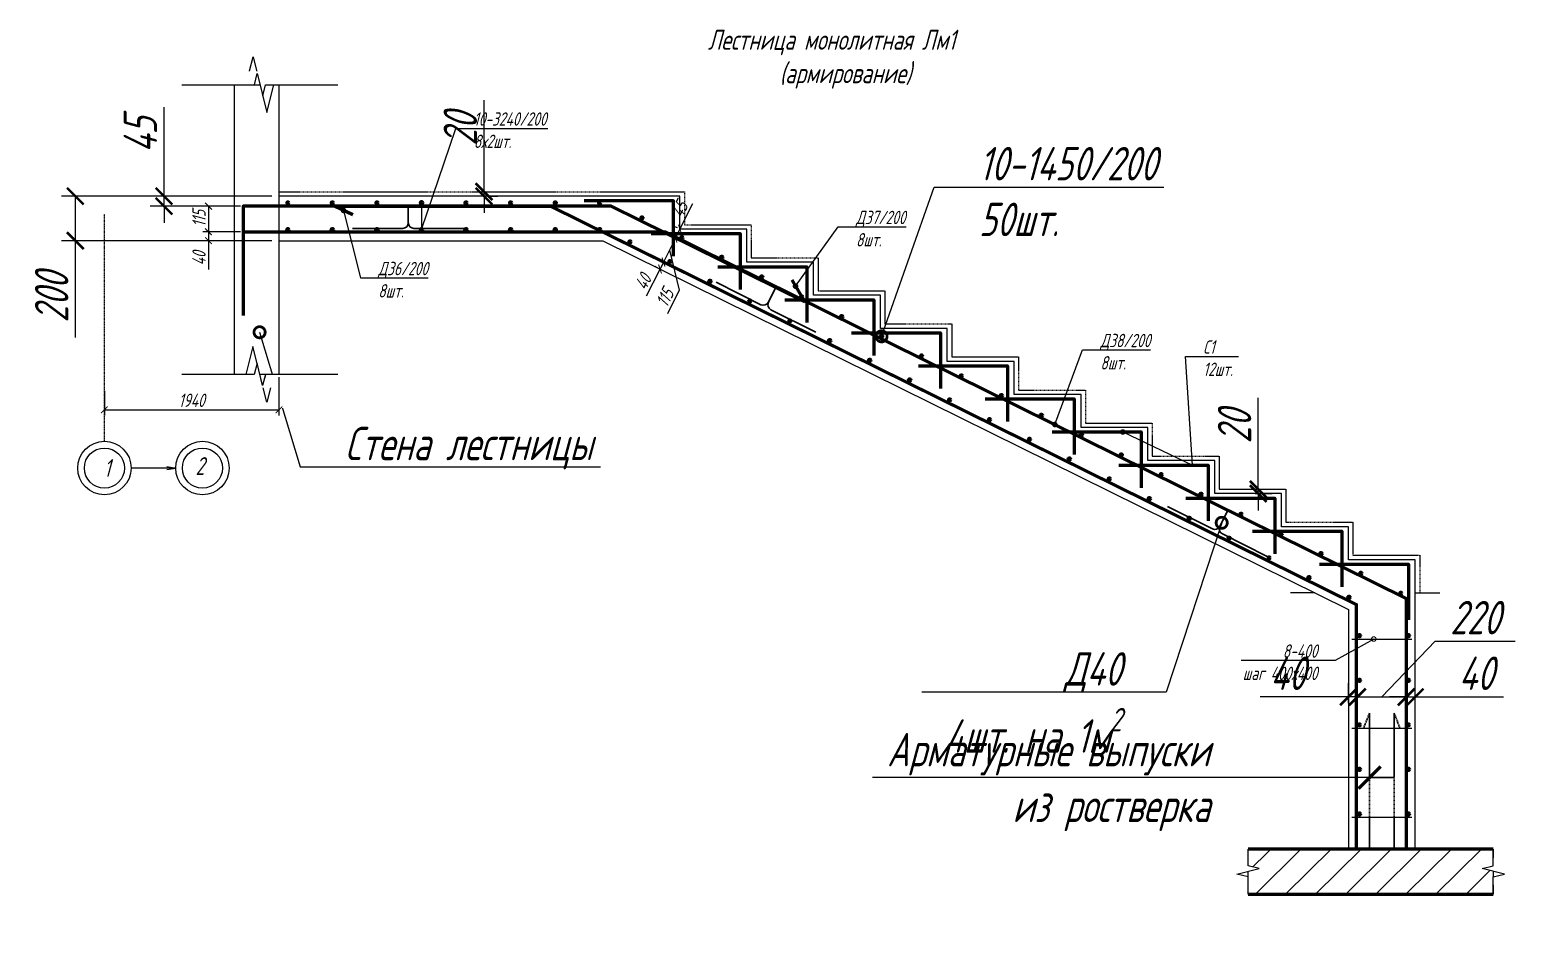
# Model space of a CAD drawing. Header units: millimetres. Extents: x 645 to 249636, y -127504 to 76561.
# Drawn here: x 190345 to 197013, y -44510 to -40406 of the extents above; entities that cross this region are included whole.
import ezdxf
from ezdxf import colors
from ezdxf.entities.mleader import LeaderData, LeaderLine
from ezdxf.math import Vec2, Vec3

# ---------------------------------------------------------------- set-up
doc = ezdxf.new("R2010")
doc.units = ezdxf.units.MM
doc.linetypes.add('Штриховая', pattern=[6, 4, -2])
doc.linetypes.add('Штрихпунктирная', pattern=[11, 6, -2, 1, -2])
doc.layers.get('Defpoints').update_dxf_attribs({"color": 8})
for name, color, linetype, lineweight in [('Обозначение', 94, 'Continuous', 25), ('Обозначения', 82, 'Continuous', 25), ('Обозначения @ 20', 82, 'Continuous', 25), ('Обозначения @ 50', 82, 'Continuous', 25), ('Основная', 7, 'Continuous', 60), ('размер', 202, 'Continuous', 15), ('Фундамент', 6, 'Continuous', 60)]:
    doc.layers.add(name, color=color, linetype=linetype, lineweight=lineweight)
doc.styles.get("Standard").update_dxf_attribs({"font": 'simplex.shx', "width": 0.7, "oblique": 15, "height": 3})
doc.dimstyles.new('Default', dxfattribs={"dimtxt": 3, "dimasz": 1.5, "dimexe": 1.25, "dimexo": 0.625, "dimtad": 1, "dimdec": 0, "dimtxsty": 'Standard', "dimblk": 'ARCHTICK', "dimcen": 2.5, "dimadec": 0, "dimazin": 0, "dimtfac": 1, "dimtdec": 0, "dimtmove": 0, "dimatfit": 3, "dimfxl": 1, "dimarcsym": 0})

# ---------------------------------------------------------------- blocks, each defined once
blk = doc.blocks.new('_DotSmall')
at = {"color": 0, "linetype": 'ByBlock', "const_width": 0.5}
blk.add_lwpolyline([(-0.0625, 0, 1), (0.0625, 0, 1)], format="xyb", close=True, dxfattribs=at)
blk = doc.blocks.new('*U334')
at = {"layer": 'Основная'}
blk.add_circle((40, 10), 5, dxfattribs=at)
blk = doc.blocks.new('*U335')
at = {"layer": 'Основная', "color": 0, "linetype": 'ByBlock', "lineweight": -2, "transparency": 16777216}
for p in [(191463.9, -41192.9), (191663.9, -41192.9), (191863.9, -41192.9), (192063.9, -41192.9), (192263.9, -41192.9), (192463.9, -41192.9), (192663.9, -41192.9), (192863.9, -41192.9)]:
    blk.add_blockref('*U334', p, dxfattribs=at)
for p, rotation in [((193052.6, -41241.4), 333.690162188531), ((193231.9, -41330.1), 333.690162188531), ((193411.1, -41418.7), 333.690162188531), ((193590.4, -41507.3), 333.690162188531), ((193769.7, -41596), 333.690162188531), ((193949, -41684.6), 333.690162188531), ((194128.3, -41773.3), 333.690162188531), ((194307.5, -41861.9), 333.690162188531), ((194486.8, -41950.6), 333.690162188531), ((194666.1, -42039.2), 333.690162188531), ((194845.4, -42127.9), 333.690162188531), ((195024.7, -42216.5), 333.690162188531), ((195204, -42305.1), 333.690162188531), ((195383.2, -42393.8), 333.690162188531), ((195562.5, -42482.4), 333.690162188531), ((195741.8, -42571.1), 333.690162188531), ((195921.1, -42659.7), 333.690162188531), ((196100.4, -42748.4), 333.690162188531), ((196279.6, -42837), 333.690162188531), ((196458.9, -42925.7), 333.690162188531), ((196523.8, -43085.3), 270), ((196523.8, -43285.3), 270), ((196523.8, -43485.3), 270), ((196523.8, -43685.3), 270), ((196523.8, -43885.3), 270)]:
    blk.add_blockref('*U334', p, dxfattribs=dict(at, rotation=rotation))
blk = doc.blocks.new('*U336')
at = {"layer": 'Основная'}
blk.add_circle((40, 10), 5, dxfattribs=at)
blk = doc.blocks.new('*U337')
at = {"layer": 'Основная', "color": 0, "linetype": 'ByBlock', "lineweight": -2, "transparency": 16777216}
for p in [(191463.9, -41312.9), (191663.9, -41312.9), (191863.9, -41312.9), (192063.9, -41312.9), (192263.9, -41312.9), (192463.9, -41312.9), (192663.9, -41312.9), (192863.9, -41312.9)]:
    blk.add_blockref('*U336', p, dxfattribs=at)
for p, rotation in [((192999.4, -41349), 333.6901621885309), ((193178.7, -41437.6), 333.6901621885309), ((193357.9, -41526.3), 333.6901621885309), ((193537.2, -41614.9), 333.6901621885309), ((193716.5, -41703.6), 333.6901621885309), ((193895.8, -41792.2), 333.6901621885309), ((194075.1, -41880.8), 333.6901621885309), ((194254.4, -41969.5), 333.6901621885309), ((194433.6, -42058.1), 333.6901621885309), ((194612.9, -42146.8), 333.6901621885309), ((194792.2, -42235.4), 333.6901621885309), ((194971.5, -42324.1), 333.6901621885309), ((195150.8, -42412.7), 333.6901621885309), ((195330, -42501.4), 333.6901621885309), ((195509.3, -42590), 333.6901621885309), ((195688.6, -42678.7), 333.6901621885309), ((195867.9, -42767.3), 333.6901621885309), ((196047.2, -42855.9), 333.6901621885309), ((196226.5, -42944.6), 333.6901621885309), ((196303.8, -43085.3), 270.0000000010414), ((196303.8, -43285.3), 270.0000000010414), ((196303.8, -43485.3), 270.0000000010414), ((196303.8, -43685.3), 270.0000000010414), ((196303.8, -43885.3), 270.0000000010414)]:
    blk.add_blockref('*U336', p, dxfattribs=dict(at, rotation=rotation))
blk = doc.blocks.new('_ArchTick')
at = {"color": 0, "linetype": 'ByBlock', "const_width": 0.15}
blk.add_lwpolyline([(-0.5, -0.5), (0.5, 0.5)], dxfattribs=at)
blk = doc.blocks.new('*D338')
at = {"layer": 'Defpoints', "color": 0, "transparency": 16777216}
for p in [(192378.7, -41132.9), (192384.3, -41132.9), (192378.7, -41152.9)]:
    blk.add_point(p, dxfattribs=at)
at = {"layer": 'Обозначение', "color": 0, "lineweight": -2, "transparency": 16777216}
for p, q in [((192384.3, -41132.9), (192384.3, -40722.9)), ((192384.3, -41152.9), (192384.3, -41132.9)), ((192410, -41132.9), (192446.8, -41132.9)), ((192384.3, -41152.9), (192384.3, -41227.9)), ((192410, -41152.9), (192446.8, -41152.9))]:
    blk.add_line(p, q, dxfattribs=at)
at = {"layer": 'Обозначение', "color": 0, "lineweight": -2, "transparency": 16777216, "xscale": 75, "yscale": 75, "zscale": 75}
for p, rotation in [((192384.3, -41132.9), 270), ((192384.3, -41152.9), 90)]:
    blk.add_blockref('_ArchTick', p, dxfattribs=dict(at, rotation=rotation))
at = {"layer": 'Обозначение', "color": 0, "transparency": 16777216, "insert": (192278, -40852.9), "char_height": 150, "attachment_point": 5, "rotation": 90}
blk.add_mtext('20', dxfattribs=at)
blk = doc.blocks.new('*D339')
at = {"layer": 'Defpoints', "color": 0, "transparency": 16777216}
for p in [(190948, -41152.9), (191303.9, -41197.9), (191463.9, -41152.9)]:
    blk.add_point(p, dxfattribs=at)
at = {"layer": 'Обозначение', "color": 0, "lineweight": -2, "transparency": 16777216}
for p, q in [((190948, -41152.9), (190948, -40753.6)), ((191432.7, -41152.9), (190885.5, -41152.9)), ((191272.7, -41197.9), (190885.5, -41197.9)), ((190948, -41197.9), (190948, -41152.9)), ((190948, -41197.9), (190948, -41272.9))]:
    blk.add_line(p, q, dxfattribs=at)
at = {"layer": 'Обозначение', "color": 0, "lineweight": -2, "transparency": 16777216, "xscale": 75, "yscale": 75, "zscale": 75}
for p, rotation in [((190948, -41152.9), 270), ((190948, -41197.9), 90)]:
    blk.add_blockref('_ArchTick', p, dxfattribs=dict(at, rotation=rotation))
at = {"layer": 'Обозначение', "color": 0, "transparency": 16777216, "insert": (190841.8, -40878.3), "char_height": 150, "attachment_point": 5, "rotation": 90}
blk.add_mtext('45', dxfattribs=at)
blk = doc.blocks.new('*D340')
at = {"layer": 'Defpoints', "color": 0, "transparency": 16777216}
for p in [(191463.9, -41152.9), (190550, -41352.9), (191463.9, -41352.9)]:
    blk.add_point(p, dxfattribs=at)
at = {"layer": 'Обозначение', "color": 0, "lineweight": -2, "transparency": 16777216}
for p, q in [((191432.7, -41152.9), (190487.5, -41152.9)), ((190550, -41152.9), (190550, -41352.9)), ((191432.7, -41352.9), (190487.5, -41352.9)), ((190550, -41352.9), (190550, -41787.9))]:
    blk.add_line(p, q, dxfattribs=at)
at = {"layer": 'Обозначение', "color": 0, "lineweight": -2, "transparency": 16777216, "xscale": 75, "yscale": 75, "zscale": 75}
for p, rotation in [((190550, -41152.9), 90), ((190550, -41352.9), 270)]:
    blk.add_blockref('_ArchTick', p, dxfattribs=dict(at, rotation=rotation))
at = {"layer": 'Обозначение', "color": 0, "transparency": 16777216, "insert": (190443.7, -41607.9), "char_height": 150, "attachment_point": 5, "rotation": 90}
blk.add_mtext('200', dxfattribs=at)
blk = doc.blocks.new('*D341')
at = {"layer": 'Defpoints', "color": 0, "transparency": 16777216}
for p in [(196263.8, -43400.2), (196263.8, -43459.1), (196303.8, -43459.1)]:
    blk.add_point(p, dxfattribs=at)
at = {"layer": 'Обозначение', "color": 0, "lineweight": -2, "transparency": 16777216}
for p, q in [((196263.8, -43427.9), (196263.8, -43337.7)), ((196303.8, -43427.9), (196303.8, -43337.7)), ((196263.8, -43400.2), (195867.2, -43400.2)), ((196303.8, -43400.2), (196263.8, -43400.2)), ((196303.8, -43400.2), (196378.8, -43400.2))]:
    blk.add_line(p, q, dxfattribs=at)
at = {"layer": 'Обозначение', "color": 0, "lineweight": -2, "transparency": 16777216, "xscale": 75, "yscale": 75, "zscale": 75}
blk.add_blockref('_ArchTick', (196263.8, -43400.2), dxfattribs=at)
at = {"layer": 'Обозначение', "color": 0, "lineweight": -2, "transparency": 16777216, "xscale": 75, "yscale": 75, "zscale": 75, "rotation": 180}
blk.add_blockref('_ArchTick', (196303.8, -43400.2), dxfattribs=at)
at = {"layer": 'Обозначение', "color": 0, "transparency": 16777216, "insert": (195990.5, -43293.9), "char_height": 150, "attachment_point": 5}
blk.add_mtext('40', dxfattribs=at)
blk = doc.blocks.new('*D342')
at = {"layer": 'Defpoints', "color": 0, "transparency": 16777216}
for p in [(196303.8, -43400.2), (196523.8, -43400.2), (196523.8, -43400.2)]:
    blk.add_point(p, dxfattribs=at)
at = {"layer": 'Обозначение', "color": 0, "lineweight": -2, "transparency": 16777216}
for p, q in [((196413.8, -43400.2), (196653, -43150.4)), ((196653, -43150.4), (197013, -43150.4)), ((196303.8, -43368.9), (196303.8, -43337.7)), ((196523.8, -43368.9), (196523.8, -43337.7)), ((196303.8, -43400.2), (196523.8, -43400.2))]:
    blk.add_line(p, q, dxfattribs=at)
at = {"layer": 'Обозначение', "color": 0, "lineweight": -2, "transparency": 16777216, "xscale": 75, "yscale": 75, "zscale": 75, "rotation": 180}
blk.add_blockref('_ArchTick', (196303.8, -43400.2), dxfattribs=at)
at = {"layer": 'Обозначение', "color": 0, "lineweight": -2, "transparency": 16777216, "xscale": 75, "yscale": 75, "zscale": 75}
blk.add_blockref('_ArchTick', (196523.8, -43400.2), dxfattribs=at)
at = {"layer": 'Обозначение', "color": 0, "transparency": 16777216, "insert": (196833, -43044.1), "char_height": 150, "attachment_point": 5}
blk.add_mtext('220', dxfattribs=at)
blk = doc.blocks.new('*D343')
at = {"layer": 'Defpoints', "color": 0, "transparency": 16777216}
for p in [(196563.8, -43400.2), (196523.8, -43505.3), (196563.8, -43505.3)]:
    blk.add_point(p, dxfattribs=at)
at = {"layer": 'Обозначение', "color": 0, "lineweight": -2, "transparency": 16777216}
for p, q in [((196523.8, -43474), (196523.8, -43337.7)), ((196563.8, -43474), (196563.8, -43337.7)), ((196523.8, -43400.2), (196448.8, -43400.2)), ((196523.8, -43400.2), (196563.8, -43400.2)), ((196563.8, -43400.2), (196960.5, -43400.2))]:
    blk.add_line(p, q, dxfattribs=at)
at = {"layer": 'Обозначение', "color": 0, "lineweight": -2, "transparency": 16777216, "xscale": 75, "yscale": 75, "zscale": 75}
blk.add_blockref('_ArchTick', (196523.8, -43400.2), dxfattribs=at)
at = {"layer": 'Обозначение', "color": 0, "lineweight": -2, "transparency": 16777216, "xscale": 75, "yscale": 75, "zscale": 75, "rotation": 180}
blk.add_blockref('_ArchTick', (196563.8, -43400.2), dxfattribs=at)
at = {"layer": 'Обозначение', "color": 0, "transparency": 16777216, "insert": (196837.2, -43293.9), "char_height": 150, "attachment_point": 5}
blk.add_mtext('40', dxfattribs=at)
blk = doc.blocks.new('*D344')
at = {"layer": 'Defpoints', "color": 0, "transparency": 16777216}
for p in [(195813.8, -42467.9), (195859.2, -42467.9), (195813.8, -42487.9)]:
    blk.add_point(p, dxfattribs=at)
at = {"layer": 'Обозначение', "color": 0, "lineweight": -2, "transparency": 16777216}
for p, q in [((195859.2, -42467.9), (195859.2, -42057.9)), ((195845.1, -42467.9), (195921.7, -42467.9)), ((195859.2, -42487.9), (195859.2, -42467.9)), ((195845.1, -42487.9), (195921.7, -42487.9)), ((195859.2, -42487.9), (195859.2, -42562.9))]:
    blk.add_line(p, q, dxfattribs=at)
at = {"layer": 'Обозначение', "color": 0, "lineweight": -2, "transparency": 16777216, "xscale": 75, "yscale": 75, "zscale": 75}
for p, rotation in [((195859.2, -42467.9), 270), ((195859.2, -42487.9), 90)]:
    blk.add_blockref('_ArchTick', p, dxfattribs=dict(at, rotation=rotation))
at = {"layer": 'Обозначение', "color": 0, "transparency": 16777216, "insert": (195752.9, -42187.9), "char_height": 150, "attachment_point": 5, "rotation": 90}
blk.add_mtext('20', dxfattribs=at)
blk = doc.blocks.new('*U345')
at = {"color": 0, "linetype": 'ByBlock', "lineweight": -2}
for points in [[(0, 5), (-3, 5), (-3, 1.25), (0, 1.25)], [(0, -5), (-3, -5), (-3, -1.25), (0, -1.25)]]:
    blk.add_wipeout(points, dxfattribs=at)
blk.add_wipeout([(-3, -1.25), (0, -1.25), (-2.5, -0.62), (2.5, 0.62), (0, 1.25), (-3, 1.25)], dxfattribs=at)
at = {"color": 0, "linetype": 'ByBlock', "lineweight": -2, "ltscale": 100}
for points in [[(0, 1.25), (0, 5), (0, 7)], [(0, -1.25), (-2.5, -0.62), (2.5, 0.62), (0, 1.25)], [(0, -7), (0, -5), (0, -1.25)]]:
    blk.add_lwpolyline(points, dxfattribs=at)
blk = doc.blocks.new('*U1202')
at = {"layer": 'Обозначения @ 50', "ltscale": 100, "xscale": 50.00000000000002, "yscale": 50.00000000000002, "zscale": 50.00000000000002, "rotation": 270.0000000000001}
blk.add_blockref('*U345', (191378.5, -40652.9), dxfattribs=at)
at = {"layer": 'Обозначения @ 20', "ltscale": 100, "xscale": 20.00000000000001, "yscale": 20.00000000000001, "zscale": 20.00000000000001, "rotation": 270.0000000000001}
blk.add_blockref('*U345', (191378.5, -40652.9), dxfattribs=at)
blk = doc.blocks.new('*U347')
at = {"color": 0, "linetype": 'ByBlock', "lineweight": -2}
for points in [[(0, 5), (-3, 5), (-3, 1.25), (0, 1.25)], [(0, -5), (-3, -5), (-3, -1.25), (0, -1.25)]]:
    blk.add_wipeout(points, dxfattribs=at)
blk.add_wipeout([(-3, -1.25), (0, -1.25), (-2.5, -0.62), (2.5, 0.62), (0, 1.25), (-3, 1.25)], dxfattribs=at)
at = {"color": 0, "linetype": 'ByBlock', "lineweight": -2, "ltscale": 100}
for points in [[(0, 1.25), (0, 5), (0, 7)], [(0, -1.25), (-2.5, -0.62), (2.5, 0.62), (0, 1.25)], [(0, -7), (0, -5), (0, -1.25)]]:
    blk.add_lwpolyline(points, dxfattribs=at)
blk = doc.blocks.new('*U1203')
at = {"layer": 'Обозначения @ 50', "ltscale": 100, "xscale": 50.00000000000002, "yscale": 50.00000000000002, "zscale": 50.00000000000002, "rotation": 90.00000000000007}
blk.add_blockref('*U347', (191378.4, -41952.9), dxfattribs=at)
at = {"layer": 'Обозначения @ 20', "ltscale": 100, "xscale": 20.00000000000001, "yscale": 20.00000000000001, "zscale": 20.00000000000001, "rotation": 90.00000000000007}
blk.add_blockref('*U347', (191378.4, -41952.9), dxfattribs=at)
blk = doc.blocks.new('*D495')
at = {"layer": 'Defpoints', "color": 0, "transparency": 16777216}
for p in [(191303.9, -41197.9), (191147.7, -41312.9), (191303.9, -41312.9)]:
    blk.add_point(p, dxfattribs=at)
at = {"layer": 'Обозначение', "color": 0, "lineweight": -2, "transparency": 16777216}
for p, q in [((191291.4, -41197.9), (191122.7, -41197.9)), ((191147.7, -41197.9), (191147.7, -41312.9)), ((191291.4, -41312.9), (191122.7, -41312.9))]:
    blk.add_line(p, q, dxfattribs=at)
at = {"layer": 'Обозначение', "color": 0, "lineweight": -2, "transparency": 16777216, "xscale": 30, "yscale": 30, "zscale": 30}
for p, rotation in [((191147.7, -41197.9), 90), ((191147.7, -41312.9), 270)]:
    blk.add_blockref('_ArchTick', p, dxfattribs=dict(at, rotation=rotation))
at = {"layer": 'Обозначение', "color": 0, "transparency": 16777216, "insert": (191105.2, -41252.9), "char_height": 60, "attachment_point": 5, "rotation": 90}
blk.add_mtext('115', dxfattribs=at)
blk = doc.blocks.new('*D496')
at = {"layer": 'Defpoints', "color": 0, "transparency": 16777216}
for p in [(191303.9, -41312.9), (191147.7, -41352.9), (191263.9, -41352.9)]:
    blk.add_point(p, dxfattribs=at)
at = {"layer": 'Обозначение', "color": 0, "lineweight": -2, "transparency": 16777216}
for p, q in [((191291.4, -41312.9), (191122.7, -41312.9)), ((191147.7, -41312.9), (191147.7, -41352.9)), ((191251.4, -41352.9), (191122.7, -41352.9)), ((191147.7, -41352.9), (191147.7, -41481.6))]:
    blk.add_line(p, q, dxfattribs=at)
at = {"layer": 'Обозначение', "color": 0, "lineweight": -2, "transparency": 16777216, "xscale": 30, "yscale": 30, "zscale": 30}
for p, rotation in [((191147.7, -41312.9), 90), ((191147.7, -41352.9), 270)]:
    blk.add_blockref('_ArchTick', p, dxfattribs=dict(at, rotation=rotation))
at = {"layer": 'Обозначение', "color": 0, "transparency": 16777216, "insert": (191105.2, -41432.2), "char_height": 60, "attachment_point": 5, "rotation": 90}
blk.add_mtext('40', dxfattribs=at)
blk = doc.blocks.new('*U545')
at = {"color": 0, "linetype": 'ByBlock', "lineweight": -2}
for points in [[(0, 3), (-3, 3), (-3, 1.25), (0, 1.25)], [(0, -3), (-3, -3), (-3, -1.25), (0, -1.25)]]:
    blk.add_wipeout(points, dxfattribs=at)
blk.add_wipeout([(-3, -1.25), (0, -1.25), (-2.5, -0.62), (2.5, 0.62), (0, 1.25), (-3, 1.25)], dxfattribs=at)
at = {"color": 0, "linetype": 'ByBlock', "lineweight": -2, "ltscale": 100}
for points in [[(0, 1.25), (0, 3), (0, 5)], [(0, -1.25), (-2.5, -0.62), (2.5, 0.62), (0, 1.25)], [(0, -5), (0, -3), (0, -1.25)]]:
    blk.add_lwpolyline(points, dxfattribs=at)
blk = doc.blocks.new('_Open')
at = {"color": 0, "linetype": 'ByBlock', "lineweight": -2}
for p, q in [((-1, 0.17), (0, 0)), ((-1, -0.17), (0, 0)), ((0, 0), (-1, 0))]:
    blk.add_line(p, q, dxfattribs=at)
blk = doc.blocks.new('*D1081')
at = {"layer": 'Defpoints', "color": 0, "transparency": 16777216}
for p in [(191463.9, -41952.9), (190680.6, -42014.7), (191463.9, -42111.6)]:
    blk.add_point(p, dxfattribs=at)
at = {"layer": 'Обозначение', "color": 0, "lineweight": -2, "transparency": 16777216}
for p, q in [((191463.9, -41965.4), (191463.9, -42136.6)), ((190680.6, -42027.2), (190680.6, -42136.6)), ((190680.6, -42111.6), (191463.9, -42111.6))]:
    blk.add_line(p, q, dxfattribs=at)
at = {"layer": 'Обозначение', "color": 0, "lineweight": -2, "transparency": 16777216, "xscale": 30, "yscale": 30, "zscale": 30, "rotation": 180}
blk.add_blockref('_ArchTick', (190680.6, -42111.6), dxfattribs=at)
at = {"layer": 'Обозначение', "color": 0, "lineweight": -2, "transparency": 16777216, "xscale": 30, "yscale": 30, "zscale": 30}
blk.add_blockref('_ArchTick', (191463.9, -42111.6), dxfattribs=at)
at = {"layer": 'Обозначение', "color": 0, "transparency": 16777216, "insert": (191072.2, -42069.1), "char_height": 60, "attachment_point": 5}
blk.add_mtext('1940', dxfattribs=at)
blk = doc.blocks.new('*D1121')
at = {"layer": 'Defpoints', "color": 0, "transparency": 16777216}
for p in [(193263.8, -41301.2), (193243.7, -41341.5), (193243.7, -41341.5)]:
    blk.add_point(p, dxfattribs=at)
at = {"layer": 'Обозначение', "color": 0, "lineweight": -2, "transparency": 16777216}
for p, q in [((193263.8, -41301.2), (193321.8, -41185.2)), ((193252.7, -41295.7), (193241.5, -41290.1)), ((193243.7, -41341.5), (193263.8, -41301.2)), ((193254.9, -41347.1), (193266.1, -41352.7))]:
    blk.add_line(p, q, dxfattribs=at)
at = {"layer": 'Обозначение', "color": 0, "lineweight": -2, "transparency": 16777216, "xscale": 30, "yscale": 30, "zscale": 30}
for p, rotation in [((193243.7, -41341.5), 243.4349488229095), ((193263.8, -41301.2), 63.4349488229095)]:
    blk.add_blockref('_ArchTick', p, dxfattribs=dict(at, rotation=rotation))
at = {"layer": 'Обозначение', "color": 0, "transparency": 16777216, "insert": (193261.5, -41210.8), "char_height": 60, "attachment_point": 5, "rotation": 63.43495}
blk.add_mtext('45', dxfattribs=at)
blk = doc.blocks.new('*D1122')
at = {"layer": 'Defpoints', "color": 0, "transparency": 16777216}
for p in [(193243.7, -41341.5), (193190, -41448.8), (193190, -41448.8)]:
    blk.add_point(p, dxfattribs=at)
at = {"layer": 'Обозначение', "color": 0, "lineweight": -2, "transparency": 16777216}
for p, q in [((193232.5, -41335.9), (193221.3, -41330.3)), ((193243.7, -41341.5), (193190, -41448.8)), ((193216.9, -41395.2), (193260.5, -41574.1)), ((193178.9, -41443.2), (193167.7, -41437.6)), ((193260.5, -41574.1), (193207.3, -41680.6))]:
    blk.add_line(p, q, dxfattribs=at)
at = {"layer": 'Обозначение', "color": 0, "lineweight": -2, "transparency": 16777216, "xscale": 30, "yscale": 30, "zscale": 30}
for p, rotation in [((193243.7, -41341.5), 63.43494882292197), ((193190, -41448.8), 243.434948822922)]:
    blk.add_blockref('_ArchTick', p, dxfattribs=dict(at, rotation=rotation))
at = {"layer": 'Обозначение', "color": 0, "transparency": 16777216, "insert": (193195.9, -41608.4), "char_height": 60, "attachment_point": 5, "rotation": 63.43495}
blk.add_mtext('115', dxfattribs=at)
blk = doc.blocks.new('*D1123')
at = {"layer": 'Defpoints', "color": 0, "transparency": 16777216}
for p in [(193190, -41448.8), (193174.4, -41480.1), (193174.4, -41480.1)]:
    blk.add_point(p, dxfattribs=at)
at = {"layer": 'Обозначение', "color": 0, "lineweight": -2, "transparency": 16777216}
for p, q in [((193163.2, -41474.5), (193152, -41468.9)), ((193178.9, -41443.2), (193167.7, -41437.6)), ((193190, -41448.8), (193174.4, -41480.1)), ((193114.2, -41600.5), (193174.4, -41480.1))]:
    blk.add_line(p, q, dxfattribs=at)
at = {"layer": 'Обозначение', "color": 0, "lineweight": -2, "transparency": 16777216, "xscale": 30, "yscale": 30, "zscale": 30}
for p, rotation in [((193174.4, -41480.1), 243.434948822922), ((193190, -41448.8), 63.43494882292197)]:
    blk.add_blockref('_ArchTick', p, dxfattribs=dict(at, rotation=rotation))
at = {"layer": 'Обозначение', "color": 0, "transparency": 16777216, "insert": (193098.3, -41537.3), "char_height": 60, "attachment_point": 5, "rotation": 63.43495}
blk.add_mtext('40', dxfattribs=at)

msp = doc.modelspace()

# ---------------------------------------------------------------- hatches: boundary and pattern name
at = {"layer": 'размер', "ltscale": 0.05}
h = msp.add_hatch(dxfattribs=at)
h.set_pattern_fill('ANSI31', color=256, scale=30)
h.set_pattern_definition([(45, (-202155685.41, 200698565.19), (-67.351920908, 67.351920908), [])])
h.paths.add_polyline_path([(195813.832, -44284.908), (196913.832, -44284.908), (196913.832, -44082.907), (195813.832, -44082.907)])

# ---------------------------------------------------------------- linework, layer by layer
at = {"layer": 'Defpoints'}
for points in [[(196523.832, -44082.907), (196523.832, -42957.752), (192954.483, -41192.907), (191463.905, -41192.907)], [(191463.905, -41312.907), (192926.437, -41312.907), (196303.832, -42982.841), (196303.832, -44082.907)], [(191463.905, -41317.907), (192925.268, -41317.907), (196298.832, -42985.947), (196298.832, -44082.907)]]:
    msp.add_lwpolyline(points, dxfattribs=at)
at = {"layer": 'Обозначение', "linetype": 'Штрихпунктирная', "ltscale": 0.5}
msp.add_line((190680.564, -42253.141), (190680.564, -41233.385), dxfattribs=at)
at = {"layer": 'Обозначение'}
for p, q in [((196112.594, -42932.907), (196003.595, -42932.907)), ((196563.832, -42932.907), (196674.282, -42932.907))]:
    msp.add_line(p, q, dxfattribs=at)
msp.add_lwpolyline([(191263.905, -40652.907), (191463.905, -40652.907), (191463.905, -41952.907), (191263.905, -41952.907)], close=True, dxfattribs=at)
at = {"layer": 'Обозначение', "color": 6, "linetype": 'Штриховая'}
msp.add_lwpolyline([(191463.905, -41132.907), (193283.832, -41132.907), (193283.832, -41281.241), (193583.832, -41281.241), (193583.832, -41429.574), (193883.832, -41429.574), (193883.832, -41577.907), (194183.832, -41577.907), (194183.832, -41726.241), (194483.832, -41726.241), (194483.832, -41874.574), (194783.832, -41874.574), (194783.832, -42022.907), (195083.832, -42022.907), (195083.832, -42171.241), (195383.832, -42171.241), (195383.832, -42319.574), (195683.832, -42319.574), (195683.832, -42467.907), (195983.832, -42467.907), (195983.832, -42616.241), (196283.832, -42616.241), (196283.832, -42764.574), (196583.832, -42764.574), (196583.832, -42932.907)], dxfattribs=at)
at = {"layer": 'Обозначение', "color": 4}
msp.add_lwpolyline([(196563.832, -42932.907), (196563.832, -42784.574), (196263.832, -42784.574), (196263.832, -42636.241), (195963.832, -42636.241), (195963.832, -42487.907), (195663.832, -42487.907), (195663.832, -42339.574), (195363.832, -42339.574), (195363.832, -42191.241), (195063.832, -42191.241), (195063.832, -42042.907), (194763.832, -42042.907), (194763.832, -41894.574), (194463.832, -41894.574), (194463.832, -41746.241), (194163.832, -41746.241), (194163.832, -41597.907), (193863.832, -41597.907), (193863.832, -41449.574), (193563.832, -41449.574), (193563.832, -41301.241), (193263.832, -41301.241), (193263.832, -41152.907), (192963.832, -41152.907), (191463.905, -41152.907), (191463.905, -41352.907), (192917.088, -41352.907), (196263.832, -43007.686), (196263.832, -44082.907), (196563.832, -44082.907), (196563.832, -42932.907)], dxfattribs=at)
at = {"layer": 'Обозначение'}
for points in [[(196278.832, -43140.349), (196548.832, -43140.349)], [(196278.832, -43540.349), (196548.832, -43540.349)], [(196278.832, -43940.349), (196548.832, -43940.349)], [(195813.832, -44284.908), (195813.832, -44082.907), (196913.832, -44082.907), (196913.832, -44284.908)]]:
    msp.add_lwpolyline(points, dxfattribs=at)
for centre, radius in [((190680.564, -42373.141), 120), ((191120.564, -42373.141), 120), ((190680.564, -42373.141), 90), ((191120.564, -42373.141), 90)]:
    msp.add_circle(centre, radius, dxfattribs=at)
at = {"layer": 'Основная', "color": 2}
for points in [[(193824.001, -41627.836), (192954.483, -41197.907), (191303.905, -41197.907), (191303.905, -41687.907)], [(193765.967, -41528.661), (193824.001, -41627.836)]]:
    msp.add_lwpolyline(points, dxfattribs=at)
at = {"layer": 'Основная', "lineweight": 30}
for points in [[(192294.54, -41297.598), (192069.54, -41297.598, -0.41421356), (192044.54, -41272.598), (192044.54, -41197.598), (192044.54, -41272.598, -0.41421356), (192019.54, -41297.598), (191794.54, -41297.598)], [(193425.883, -41539.406), (193627.13, -41640.029, 0.41421356), (193660.671, -41628.848), (193694.212, -41561.766), (193660.671, -41628.848, 0.41421356), (193671.851, -41662.389), (193873.097, -41763.013)], [(195452.212, -42545.852), (195653.458, -42646.475, 0.41421356), (195686.999, -42635.294), (195720.54, -42568.212), (195686.999, -42635.294, 0.41421356), (195698.179, -42668.835), (195899.425, -42769.458)]]:
    msp.add_lwpolyline(points, format="xyb", dxfattribs=at)
at = {"layer": 'Основная'}
for points in [[(192833.832, -41172.907), (193233.832, -41172.907), (193233.832, -41422.907)], [(193133.832, -41321.241), (193533.832, -41321.241), (193533.832, -41571.241)], [(193433.832, -41469.574), (193833.832, -41469.574), (193833.832, -41719.574)], [(193733.832, -41617.907), (194133.832, -41617.907), (194133.832, -41867.907)], [(194033.832, -41766.241), (194433.832, -41766.241), (194433.832, -42016.241)], [(194333.832, -41914.574), (194733.832, -41914.574), (194733.832, -42164.574)], [(194633.832, -42062.907), (195033.832, -42062.907), (195033.832, -42312.907)], [(194933.832, -42211.241), (195333.832, -42211.241), (195333.832, -42461.241)], [(195233.832, -42359.574), (195633.832, -42359.574), (195633.832, -42609.574)], [(195533.832, -42507.907), (195933.832, -42507.907), (195933.832, -42757.907)], [(195833.832, -42656.241), (196233.832, -42656.241), (196233.832, -42906.241)], [(196133.832, -42804.574), (196533.832, -42804.574), (196533.832, -43054.574)], [(195813.832, -44284.908), (196913.832, -44284.908)]]:
    msp.add_lwpolyline(points, dxfattribs=at)
at = {"layer": 'Основная', "linetype": 'Штриховая', "lineweight": 30}
for points in [[(196333.064, -43537.719), (196358.832, -43472.907), (196358.832, -44082.907)], [(196468.832, -44082.907), (196468.832, -44082.907), (196468.832, -43472.907), (196494.6, -43537.719)]]:
    msp.add_lwpolyline(points, dxfattribs=at)
at = {"layer": 'размер', "ltscale": 0.05}
msp.add_line((196563.832, -44082.907), (196263.832, -44082.907), dxfattribs=at)
at = {"layer": 'Фундамент', "ltscale": 0.05}
msp.add_line((196913.832, -44082.907), (195813.832, -44082.907), dxfattribs=at)

# ---------------------------------------------------------------- block references
at = {"layer": 'Основная'}
for name in ['*U335', '*U337']:
    msp.add_blockref(name, (0, 0), dxfattribs=at)

# ---------------------------------------------------------------- texts
at = {"layer": 'Обозначение', "attachment_point": 1}
for s, width, insert, char_height in [('\\pi517.15593;Лестница монолитная Лм1\\P\\pi839.17517;(армирование)', 2384.42729, (192872.005, -40406.137), 90), ('1', 270.73167, (190678.011, -42332.696), 80), ('2', 270.73167, (191089.045, -42323.976), 80)]:
    msp.add_mtext_dynamic_manual_height_columns(s, width=width, gutter_width=300, heights=[0], dxfattribs=dict(at, insert=insert, char_height=char_height))

# ---------------------------------------------------------------- dimensions: what is measured, and where the dimension line sits
at = {"layer": 'Обозначение'}
for base, p1, p2, picture, middle in [((192384.285, -41132.907), (192378.731, -41152.907), (192378.731, -41132.907), '*D338', (192278.035, -40852.889)), ((190948.005, -41152.907), (191303.905, -41197.907), (191463.905, -41152.907), '*D339', (190841.755, -40878.26)), ((190549.953, -41352.907), (191463.905, -41152.907), (191463.905, -41352.907), '*D340', (190443.703, -41607.926)), ((191147.65, -41352.907), (191303.905, -41312.907), (191263.905, -41352.907), '*D496', (191105.15, -41432.235)), ((195859.191, -42467.907), (195813.832, -42487.907), (195813.832, -42467.907), '*D344', (195752.941, -42187.889))]:
    dim = msp.add_linear_dim(base=base, p1=p1, p2=p2, angle=90, dimstyle='Default', dxfattribs=at)
    dim.commit()
    dim.dimension.update_dxf_attribs({"geometry": picture, "text_midpoint": middle})
dim = msp.add_linear_dim(base=(191147.65, -41312.907), p1=(191303.905, -41197.907), p2=(191303.905, -41312.907), angle=90, dimstyle='Default', dxfattribs=at)
dim.commit()
dim.dimension.update_dxf_attribs({"geometry": '*D495', "text_midpoint": (191147.65, -41252.907), "dimtype": 160})
dim = msp.add_aligned_dim(p1=(193263.832, -41301.241), p2=(193243.707, -41341.49), distance=0, dimstyle='Default', override={"dimjust": 1}, dxfattribs=at)
dim.commit()
dim.dimension.update_dxf_attribs({"geometry": '*D1121', "text_midpoint": (193261.533, -41210.806)})
dim = msp.add_linear_dim(base=(193190.041, -41448.821), p1=(193243.707, -41341.49), p2=(193190.041, -41448.821), angle=63.4349488, text='115', dimstyle='Default', override={"dimtmove": 1}, dxfattribs=at)
dim.commit()
dim.dimension.update_dxf_attribs({"geometry": '*D1122', "text_midpoint": (193254.929, -41585.319), "dimtype": 160})
dim = msp.add_linear_dim(base=(193174.389, -41480.126), p1=(193190.041, -41448.821), p2=(193174.389, -41480.126), angle=63.4349488, text='40', dimstyle='Default', dxfattribs=at)
dim.commit()
dim.dimension.update_dxf_attribs({"geometry": '*D1123', "text_midpoint": (193093.723, -41535.074), "dimtype": 160})
dim = msp.add_linear_dim(base=(196523.832, -43400.173), p1=(196303.832, -43400.173), p2=(196523.832, -43400.173), dimstyle='Default', override={"dimtmove": 1}, dxfattribs=at)
dim.commit()
dim.dimension.update_dxf_attribs({"geometry": '*D342', "text_midpoint": (196684.207, -43150.357), "dimtype": 160})
for base, p1, p2, picture, middle in [((196263.832, -43400.173), (196303.832, -43459.14), (196263.832, -43459.14), '*D341', (195990.512, -43293.923)), ((196563.832, -43400.173), (196523.832, -43505.293), (196563.832, -43505.293), '*D343', (196837.151, -43293.923))]:
    dim = msp.add_linear_dim(base=base, p1=p1, p2=p2, dimstyle='Default', dxfattribs=at)
    dim.commit()
    dim.dimension.update_dxf_attribs({"geometry": picture, "text_midpoint": middle})

# ---------------------------------------------------------------- leaders
ml = msp.add_multileader_mtext('Standard', dxfattribs=at)
ml.set_content('10-3240/200^J8х2шт.', color=256)
ml.set_leader_properties()
ml.set_arrow_properties(name='DOTSMALL')
ml.build(insert=Vec2(0, 0))
ml.multileader.update_dxf_attribs({"text_left_attachment_type": 6, "text_right_attachment_type": 6, "dogleg_length": 2, "arrow_head_size": 40, "scale": 20})
ctx = ml.context
ctx.base_point, ctx.scale, ctx.char_height, ctx.arrow_head_size, ctx.landing_gap_size, ctx.plane_origin = Vec3(192298.333, -40848.79), 20, 60, 40, 40, Vec3(192103.905, -41182.907)
ctx.left_attachment, ctx.right_attachment = 6, 6
notes = []
notes.append((ctx, [(0, (1, 1, 0), (192258.333, -40848.79), (1, 0), 40, [(1, [(192103.905, -41182.907), (192103.905, -41302.907)], 0, [])])]))
ctx.mtext.insert, ctx.mtext.flow_direction = Vec3(192338.333, -40776.79), 5
ml = msp.add_multileader_mtext('Standard', dxfattribs=at)
ml.set_content('10-1450/200^J50шт.', color=256)
ml.set_leader_properties()
ml.set_arrow_properties(name='DOTSMALL')
ml.build(insert=Vec2(0, 0))
ml.multileader.update_dxf_attribs({"text_left_attachment_type": 6, "text_right_attachment_type": 6, "dogleg_length": 2, "arrow_head_size": 100, "scale": 50})
ctx = ml.context
ctx.base_point, ctx.scale, ctx.char_height, ctx.arrow_head_size, ctx.landing_gap_size, ctx.plane_origin = Vec3(194505.429, -41112.281), 50, 150, 100, 100, Vec3(194168.551, -41782.041)
ctx.left_attachment, ctx.right_attachment = 6, 6
notes.append((ctx, [(0, (1, 1, 0), (194405.429, -41112.281), (1, 0), 100, [(0, [(194168.551, -41782.041)], 0, [])])]))
ctx.mtext.insert, ctx.mtext.flow_direction = Vec3(194605.429, -40932.281), 5
ml = msp.add_multileader_mtext('Standard', dxfattribs=at)
ml.set_content('Д36/200\\P8шт.', color=256)
ml.set_leader_properties()
ml.set_arrow_properties(name='DOTSMALL')
ml.build(insert=Vec2(0, 0))
ml.multileader.update_dxf_attribs({"text_left_attachment_type": 6, "text_right_attachment_type": 6, "dogleg_length": 2, "arrow_head_size": 40, "scale": 20})
ctx = ml.context
ctx.base_point, ctx.scale, ctx.char_height, ctx.arrow_head_size, ctx.landing_gap_size, ctx.plane_origin = Vec3(191869.618, -41519.854), 20, 60, 40, 40, Vec3(191753.758, -41217.034)
ctx.left_attachment, ctx.right_attachment = 6, 6
notes.append((ctx, [(0, (1, 1, 0), (191829.618, -41519.854), (1, 0), 40, [(0, [(191753.758, -41217.034)], 0, [])])]))
ctx.mtext.insert, ctx.mtext.flow_direction = Vec3(191909.618, -41447.854), 5
ml = msp.add_multileader_mtext('Standard', dxfattribs=at)
ml.set_content('Д37/200\\P8шт.', color=256)
ml.set_leader_properties()
ml.set_arrow_properties(name='DOTSMALL')
ml.build(insert=Vec2(0, 0))
ml.multileader.update_dxf_attribs({"text_left_attachment_type": 6, "text_right_attachment_type": 6, "dogleg_length": 2, "arrow_head_size": 40, "scale": 20})
ctx = ml.context
ctx.base_point, ctx.scale, ctx.char_height, ctx.arrow_head_size, ctx.landing_gap_size, ctx.plane_origin = Vec3(194013.911, -41290.595), 20, 60, 40, 40, Vec3(193782.439, -41556.81)
ctx.left_attachment, ctx.right_attachment = 6, 6
notes.append((ctx, [(0, (1, 1, 0), (193973.911, -41290.595), (1, 0), 40, [(0, [(193782.439, -41556.81)], 0, [])])]))
ctx.mtext.insert, ctx.mtext.flow_direction = Vec3(194053.911, -41218.595), 5
ml = msp.add_multileader_mtext('Standard', dxfattribs=at)
ml.set_content('Стена лестницы', color=256)
ml.set_leader_properties()
ml.set_arrow_properties(name='DOTSMALL')
ml.build(insert=Vec2(0, 0))
ml.multileader.update_dxf_attribs({"text_left_attachment_type": 6, "text_right_attachment_type": 6, "dogleg_length": 2, "arrow_head_size": 100, "scale": 50})
ctx = ml.context
ctx.base_point, ctx.scale, ctx.char_height, ctx.arrow_head_size, ctx.landing_gap_size, ctx.plane_origin = Vec3(191659.815, -42367.977), 50, 150, 100, 100, Vec3(191116.991, -41680.188)
ctx.left_attachment, ctx.right_attachment = 6, 6
notes.append((ctx, [(0, (1, 1, 0), (191559.815, -42367.977), (1, 0), 100, [(0, [(191377.015, -41763.791)], 0, [])])]))
ctx.mtext.insert, ctx.mtext.flow_direction = Vec3(191759.815, -42187.977), 5
ml = msp.add_multileader_mtext('Standard', dxfattribs=at)
ml.set_content('Д38/200\\P8шт.', color=256)
ml.set_leader_properties()
ml.set_arrow_properties(name='DOTSMALL')
ml.build(insert=Vec2(0, 0))
ml.multileader.update_dxf_attribs({"text_left_attachment_type": 6, "text_right_attachment_type": 6, "dogleg_length": 2, "arrow_head_size": 40, "scale": 20})
ctx = ml.context
ctx.base_point, ctx.scale, ctx.char_height, ctx.arrow_head_size, ctx.landing_gap_size, ctx.plane_origin = Vec3(195110.803, -41842.785), 20, 60, 40, 40, Vec3(194946.077, -42177.64)
ctx.left_attachment, ctx.right_attachment = 6, 6
notes.append((ctx, [(0, (1, 1, 0), (195070.803, -41842.785), (1, 0), 40, [(0, [(194946.077, -42177.64)], 0, [])])]))
ctx.mtext.insert, ctx.mtext.flow_direction = Vec3(195150.803, -41770.785), 5
ml = msp.add_multileader_mtext('Standard', dxfattribs=at)
ml.set_content('С1\\P12шт.', color=256)
ml.set_leader_properties()
ml.set_arrow_properties(name='DOTSMALL')
ml.build(insert=Vec2(0, 0))
ml.multileader.update_dxf_attribs({"text_left_attachment_type": 6, "text_right_attachment_type": 6, "dogleg_length": 2, "arrow_head_size": 40, "scale": 20})
ctx = ml.context
ctx.base_point, ctx.scale, ctx.char_height, ctx.arrow_head_size, ctx.landing_gap_size, ctx.plane_origin = Vec3(195572.08, -41871.854), 20, 60, 40, 40, Vec3(195251.663, -42211.241)
ctx.left_attachment, ctx.right_attachment = 6, 6
notes.append((ctx, [(0, (1, 1, 0), (195532.08, -41871.854), (1, 0), 40, [(1, [(195251.663, -42211.241), (195564.672, -42359.574)], 0, [])])]))
ctx.mtext.insert, ctx.mtext.flow_direction = Vec3(195612.08, -41799.854), 5
ml = msp.add_multileader_mtext('Standard', dxfattribs=at)
ml.set_content('', color=256)
ml.set_leader_properties()
ml.set_arrow_properties(name='OPEN')
ml.build(insert=Vec2(0, 0))
ml.multileader.update_dxf_attribs({"text_left_attachment_type": 6, "text_right_attachment_type": 6, "dogleg_length": 2, "arrow_head_size": 40, "scale": 100})
ctx = ml.context
ctx.base_point, ctx.scale, ctx.char_height, ctx.arrow_head_size, ctx.landing_gap_size, ctx.plane_origin = Vec3(190759.322, -42373.141), 100, 60, 40, 40, Vec3(191000.564, -42373.141)
ctx.left_attachment, ctx.right_attachment, ctx.text_align_type = 6, 6, 2
notes.append((ctx, [(0, (1, 1, 0), (190867.891, -42373.141), (-1, 0), 28.57, [(0, [(191000.564, -42373.141)], 0, [])])]))
ctx.mtext.insert, ctx.mtext.alignment, ctx.mtext.flow_direction = Vec3(190799.322, -42313.141), 3, 5
ml = msp.add_multileader_mtext('Standard', dxfattribs=at)
ml.set_content('\\A1;Д40^J4шт. на 1м{\\H0.7x;\\S2^ ;}', color=256)
ml.set_leader_properties()
ml.set_arrow_properties(name='DOTSMALL')
ml.build(insert=Vec2(0, 0))
ml.multileader.update_dxf_attribs({"text_left_attachment_type": 6, "text_right_attachment_type": 6, "dogleg_length": 2, "arrow_head_size": 100, "scale": 50})
ctx = ml.context
ctx.base_point, ctx.scale, ctx.char_height, ctx.arrow_head_size, ctx.landing_gap_size, ctx.plane_origin = Vec3(194083.933, -43379.451), 50, 150, 100, 100, Vec3(195180.945, -42375.706)
ctx.left_attachment, ctx.right_attachment, ctx.text_align_type = 6, 6, 2
notes.append((ctx, [(1, (1, 1, 0), (195445.607, -43379.451), (-1, 0), 100, [(0, [(195695.261, -42618.77)], 0, [])])]))
ctx.mtext.insert, ctx.mtext.alignment, ctx.mtext.flow_direction = Vec3(195245.607, -43199.451), 3, 5
ml = msp.add_multileader_mtext('Standard', dxfattribs=at)
ml.set_content('8-400\\Pшаг 400х400', color=256)
ml.set_leader_properties()
ml.set_arrow_properties(name='DOTSMALL')
ml.build(insert=Vec2(0, 0))
ml.multileader.update_dxf_attribs({"text_left_attachment_type": 6, "text_right_attachment_type": 6, "dogleg_length": 2, "arrow_head_size": 40, "scale": 20})
ctx = ml.context
ctx.base_point, ctx.scale, ctx.char_height, ctx.arrow_head_size, ctx.landing_gap_size, ctx.plane_origin = Vec3(195664.732, -43236.364), 20, 60, 40, 40, Vec3(196377.893, -43140.349)
ctx.left_attachment, ctx.right_attachment, ctx.text_align_type = 6, 6, 2
notes.append((ctx, [(0, (1, 1, 0), (196204.981, -43236.364), (-1, 0), 40, [(0, [(196377.893, -43140.349)], 0, [])])]))
ctx.mtext.insert, ctx.mtext.alignment, ctx.mtext.flow_direction = Vec3(196124.981, -43164.364), 3, 5
ml = msp.add_multileader_mtext('Standard', dxfattribs=at)
ml.set_content('Арматурные выпуски^Jиз ростверка', color=256)
ml.set_leader_properties()
ml.set_arrow_properties(name='ARCHTICK')
ml.build(insert=Vec2(0, 0))
ml.multileader.update_dxf_attribs({"text_left_attachment_type": 6, "text_right_attachment_type": 6, "dogleg_length": 2, "arrow_head_size": 100, "scale": 50})
ctx = ml.context
ctx.base_point, ctx.scale, ctx.char_height, ctx.arrow_head_size, ctx.landing_gap_size, ctx.plane_origin = Vec3(193836.125, -43761.684), 50, 150, 100, 100, Vec3(196358.832, -43761.684)
ctx.left_attachment, ctx.right_attachment, ctx.text_align_type = 6, 6, 2
notes.append((ctx, [(0, (1, 1, 0), (195842.92, -43761.684), (-1, 0), 100, [(1, [(196358.832, -43761.684), (196468.832, -43761.684)], 0, [])])]))
ctx.mtext.insert, ctx.mtext.alignment, ctx.mtext.flow_direction = Vec3(195642.92, -43561.684), 3, 5
for ctx, leaders in notes:
    for number, flags, end, landing, length, lines in leaders:
        leader = LeaderData()
        leader.index, (leader.has_last_leader_line, leader.has_dogleg_vector, leader.attachment_direction) = number, flags
        leader.last_leader_point, leader.dogleg_vector, leader.dogleg_length = Vec3(end), Vec3(landing), length
        for number, points, colour, breaks in lines:
            line = LeaderLine()
            line.index, line.vertices, line.color, line.breaks = number, Vec3.list(points), colors.encode_raw_color(colour), breaks
            leader.lines.append(line)
        ctx.leaders.append(leader)

# ---------------------------------------------------------------- next in the draw order: block references
at = {"layer": 'Обозначения'}
for name in ['*U1202', '*U1203']:
    msp.add_blockref(name, (0, 0), dxfattribs=at)
at = {"layer": 'Обозначения @ 20', "ltscale": 100, "xscale": -20, "yscale": 20, "zscale": 20}
msp.add_blockref('*U545', (196913.832, -44182.81), dxfattribs=at)

# ---------------------------------------------------------------- next in the draw order: linework, layer by layer
at = {"layer": 'Основная', "color": 4}
msp.add_lwpolyline([(191303.905, -41197.907), (191303.905, -41312.907), (193197.18, -41312.907), (196523.832, -42957.752), (196523.832, -44082.907)], dxfattribs=at)
at = {"layer": 'Основная', "color": 30, "true_color": 0xf26722}
msp.add_lwpolyline([(191794.944, -41236.161), (191712.572, -41197.907), (192682.572, -41197.907), (196298.832, -42985.947), (196298.832, -44082.907)], dxfattribs=at)

# ---------------------------------------------------------------- next in the draw order: dimensions: what is measured, and where the dimension line sits
at = {"layer": 'Обозначение'}
dim = msp.add_linear_dim(base=(191463.905, -42111.574), p1=(190680.564, -42014.652), p2=(191463.905, -41952.907), text='1940', dimstyle='Default', dxfattribs=at)
dim.commit()
dim.dimension.update_dxf_attribs({"geometry": '*D1081', "text_midpoint": (191072.235, -42069.074)})

# ---------------------------------------------------------------- next in the draw order: block references
at = {"layer": 'Обозначения @ 20', "ltscale": 100, "xscale": 20, "yscale": 20, "zscale": 20}
msp.add_blockref('*U545', (195813.832, -44182.81), dxfattribs=at)

doc.saveas('drawing.dxf')
